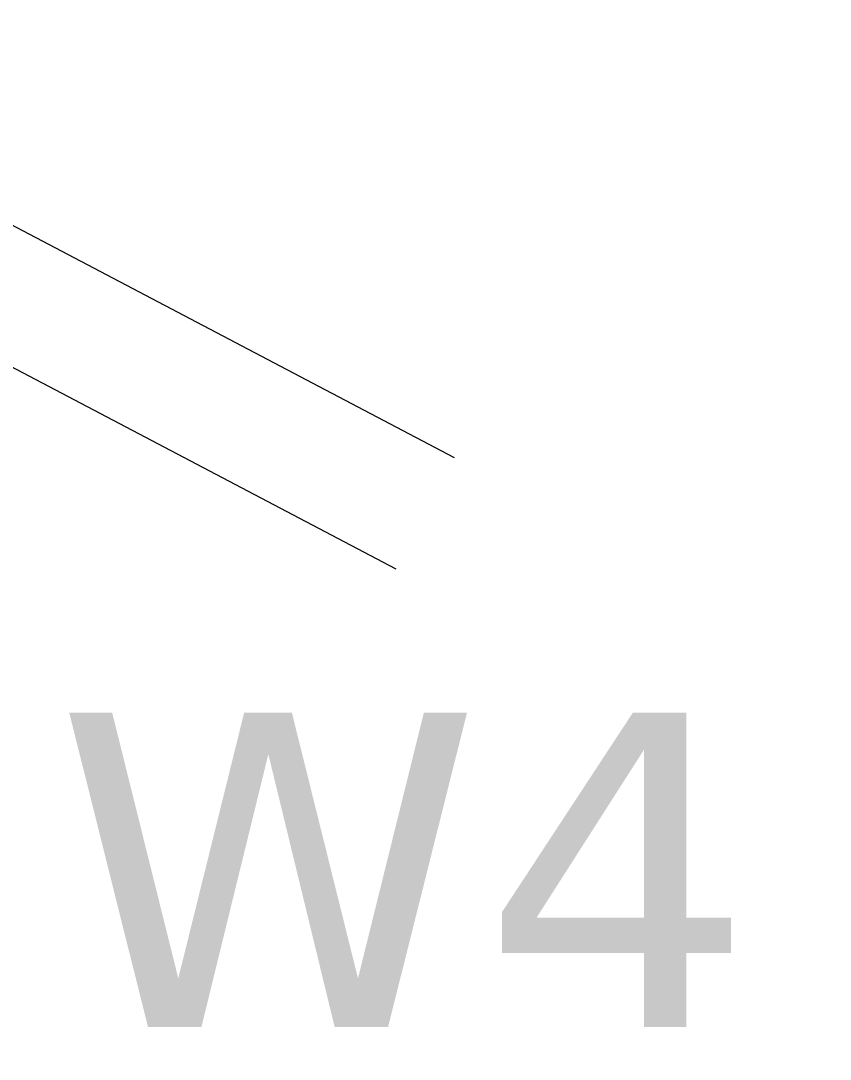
# Model space of a CAD drawing. Header units: millimetres. Extents: x 111563 to 112628, y 522776 to 523529.
# Drawn here: x 111828.91 to 111854.68, y 523058.97 to 523092.02 of the extents above; entities that cross this region are included whole.
import ezdxf
from ezdxf.enums import TextEntityAlignment as Align

# ---------------------------------------------------------------- set-up
doc = ezdxf.new("R2010")
doc.units = ezdxf.units.MM
for name, color, linetype, lineweight, true_color in [('event roads', 1, 'Continuous', 0, 0xff0000), ('FIELD M - hull', 18, 'Continuous', 0, 0x000000), ('FIELD W - hull', 18, 'Continuous', 0, 0x000000)]:
    doc.layers.add(name, color=color, linetype=linetype, lineweight=lineweight, true_color=true_color)
doc.styles.add('textstyle91', font='')
doc.styles.get('textstyle91').set_extended_font_data('DejaVu Sans Mono')

msp = doc.modelspace()

# ---------------------------------------------------------------- hatches: boundary and pattern name
at = {"layer": 'FIELD M - hull'}
h = msp.add_hatch(dxfattribs=at)
h.set_pattern_fill('AR-B816', color=256, scale=1000, style=0)
edge = h.paths.add_edge_path(flags=0)
edge.add_arc((110100.51267, 527519.9156), 4614.66426, 292.10933608, 293.10933608)
edge.add_arc((123015.50456, 523514.18184), 11106.36026, 181.231189522, 182.231189522)
edge.add_arc((112529.80807, 520862.93676), 2301.77312, 105.42566029, 106.42566029)
edge.add_arc((104523.25818, 522837.89974), 7359.36025, 1.813286739, 2.813286739)
edge.add_arc((112756.48119, 520724.35128), 2627.47675, 109.63104808, 110.63104808)
edge.add_arc((108324.44089, 523595.83033), 3530.43389, 353.29007518, 354.29007518)
at = {"layer": 'FIELD W - hull'}
h = msp.add_hatch(dxfattribs=at)
h.set_pattern_fill('AR-B816', color=256, scale=1000, style=0)
edge = h.paths.add_edge_path(flags=0)
edge.add_arc((112003.6636, 523380.94983), 235.05998, 234.8021657, 235.8021657)
edge.add_arc((119353.89098, 523392.19037), 7485.16917, 181.574430715, 182.574430715)
edge.add_arc((115511.43157, 512811.50529), 10870.30671, 109.536752836, 110.536752836)
edge.add_arc((111575.81362, 522917.07557), 142.82966, 31.1578188, 32.1578188)
edge.add_arc((105054.2858, 520670.64764), 7036.75004, 19.271552617, 20.271552617)
edge.add_arc((111519.4124, 523179.84015), 153.29693, 332.3374589, 333.3374589)
edge.add_arc((111569.39683, 523212.76772), 133.856, 310.5445696, 311.5445696)
edge.add_arc((107392.6406, 535182.77648), 12801.72952, 289.46308754, 290.46308754)

# ---------------------------------------------------------------- linework, layer by layer
at = {"layer": 'event roads'}
for p, q in [((111842.72112, 523078.1145), (111766.17249, 523118.30787)), ((111840.86159, 523074.57301), (111764.31296, 523114.76638))]:
    msp.add_line(p, q, dxfattribs=at)
at = {"layer": 'FIELD W - hull'}
msp.add_lwpolyline([(111868.17469, 523188.86664, 0.00436335), (111871.54764, 523186.53129, 0.00436335), (111876.27649, 523055.97772, 0.00436335), (111698.03944, 522990.97523, 0.00436335), (111696.7311, 522993.09711, 0.00436335), (111655.18709, 523108.67005, 0.00436335), (111656.4085, 523111.05048, 0.00436335), (111658.17046, 523112.58454, 0.00436335)], format="xyb", close=True, dxfattribs=at)

# ---------------------------------------------------------------- texts
at = {"layer": 'FIELD W - hull', "style": 'textstyle91'}
msp.add_text('W4', height=10, dxfattribs=at).set_placement((111830, 523070), align=Align.TOP_LEFT)

doc.saveas('drawing.dxf')
